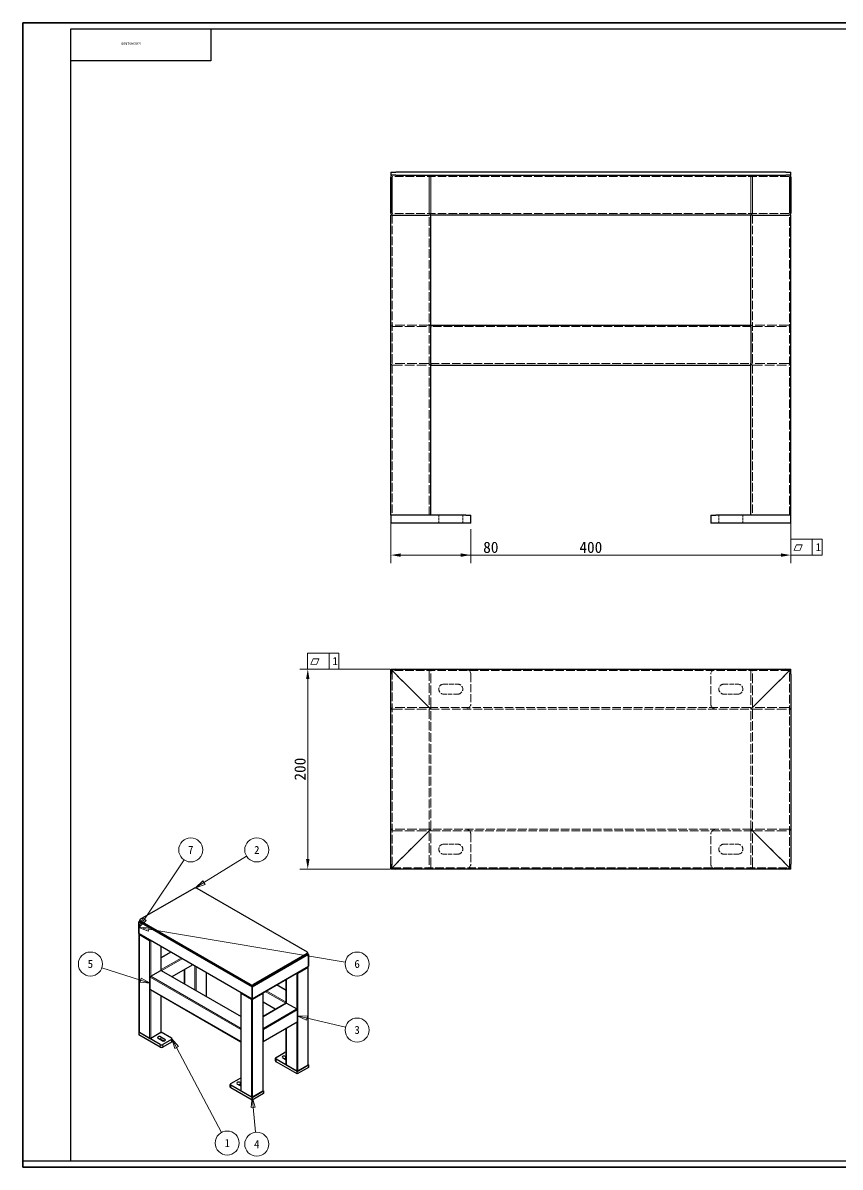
# Model space of a CAD drawing. Header units: millimetres. Extents: x 24 to 1658, y 22 to 1166.
# Drawn here: x 24 to 841, y 22 to 1166 of the extents above; entities that cross this region are included whole.
import ezdxf
from ezdxf.enums import TextEntityAlignment as Align

# ---------------------------------------------------------------- set-up
doc = ezdxf.new("R2018")
doc.units = ezdxf.units.MM
doc.header["$LTSCALE"] = 4
doc.linetypes.add('DASHED', pattern=[0.2067, 0.1654, -0.0413])
for name, color, linetype, lineweight in [('可见 (ISO)', 7, 'Continuous', 25), ('可见窄的 (ISO)', 7, 'Continuous', 18), ('图框 (ISO)', 7, 'Continuous', 35)]:
    doc.layers.add(name, color=color, linetype=linetype, lineweight=lineweight)
for name, color, linetype, lineweight, true_color in [('尺寸 (ISO)', 7, 'Continuous', 18, 0x008000), ('符号 (ISO)', 7, 'Continuous', 18, 0x008000), ('隐藏 (ISO)', 5, 'DASHED', 18, 0x0000ff)]:
    doc.layers.add(name, color=color, linetype=linetype, lineweight=lineweight, true_color=true_color)
doc.styles.get("Standard").update_dxf_attribs({"font": 'simfang.ttf'})
doc.styles.add('文本样式100', font='AIGDT___.TTF')
doc.styles.add('最新国标', font='simfang.ttf')
doc.styles.add('注释文本 (ISO)', font='simfang.ttf')
doc.dimstyles.new('默认 (GB)', dxfattribs={"dimscale": 4, "dimtxt": 2.8, "dimasz": 2.5, "dimexe": 2, "dimexo": 1.5, "dimgap": 0.5, "dimtad": 1, "dimtoh": 1, "dimdsep": 46, "dimtxsty": '最新国标', "dimcen": 0.09, "dimdle": 10, "dimclrd": 256, "dimclre": 256, "dimclrt": 256, "dimaunit": 1, "dimadec": 3, "dimazin": 2, "dimtfac": 0.535714, "dimtdec": 3, "dimtmove": 0, "dimatfit": 3, "dimfxl": 0, "dimtolj": 1, "dimlwd": -1, "dimlwe": -1, "dimarcsym": 0})

# ---------------------------------------------------------------- blocks, each defined once
blk = doc.blocks.new('图框 最新国标')
at = {"layer": '图框 (ISO)'}
for p, q in [((6, 7), (6, 291.5)), ((6, 291.5), (414.5, 291.5)), ((6, 7), (6, 5.5)), ((6, 7), (6, 5.5)), ((414.5, 5.5), (6, 5.5))]:
    blk.add_line(p, q, dxfattribs=at)
at = {"layer": '图框 (ISO)', "color": 7, "linetype": 'Continuous', "lineweight": 25}
for p, q in [((18, 290), (413, 290)), ((18, 7), (18, 290)), ((18, 290), (413, 290)), ((53, 290), (53, 282)), ((53, 282), (18, 282)), ((413, 7), (6, 7)), ((413, 7), (18, 7))]:
    blk.add_line(p, q, dxfattribs=at)
at = {"layer": '图框 (ISO)', "lineweight": 30}
blk.add_attdef('零件代号', text='', height=2.5, rotation=180, dxfattribs=at).set_placement((35.5, 286), align=Align.MIDDLE_CENTER)
blk = doc.blocks.new('引出序号1')
at = {"layer": '符号 (ISO)'}
for p, q in [((44.43, 35.39), (43.26, 37.6)), ((44.88, 35.62), (43.26, 37.6)), ((43.26, 37.6), (43.99, 35.15)), ((43.99, 35.15), (44.88, 35.62)), ((44.43, 35.39), (55.67, 14.17))]:
    blk.add_line(p, q, dxfattribs=at)
at = {"layer": '符号 (ISO)', "flags": 128}
blk.add_lwpolyline([(44.88, 35.62), (43.26, 37.6), (43.99, 35.15), (44.88, 35.62)], dxfattribs=at)
at = {"layer": '符号 (ISO)'}
blk.add_circle((57.07, 11.52), 3, dxfattribs=at)
blk.add_solid([(44.88, 35.62), (43.26, 37.6), (43.99, 35.15), (44.88, 35.62)], dxfattribs=at)
at = {"layer": '符号 (ISO)', "insert": (57.07, 11.52), "char_height": 2, "attachment_point": 5, "style": '注释文本 (ISO)'}
blk.add_mtext('1', dxfattribs=at)
blk = doc.blocks.new('引出序号2')
at = {"layer": '符号 (ISO)'}
for p, q in [((51.25, 76.6), (61.91, 83.2)), ((50.99, 77.02), (49.13, 75.28)), ((51.25, 76.6), (49.13, 75.28)), ((49.13, 75.28), (51.52, 76.17)), ((51.52, 76.17), (50.99, 77.02))]:
    blk.add_line(p, q, dxfattribs=at)
at = {"layer": '符号 (ISO)', "flags": 128}
blk.add_lwpolyline([(50.99, 77.02), (49.13, 75.28), (51.52, 76.17), (50.99, 77.02)], dxfattribs=at)
at = {"layer": '符号 (ISO)'}
blk.add_circle((64.45, 84.78), 3, dxfattribs=at)
blk.add_solid([(50.99, 77.02), (49.13, 75.28), (51.52, 76.17), (50.99, 77.02)], dxfattribs=at)
at = {"layer": '符号 (ISO)', "insert": (64.45, 84.78), "char_height": 2, "attachment_point": 5, "style": '注释文本 (ISO)'}
blk.add_mtext('2', dxfattribs=at)
blk = doc.blocks.new('引出序号3')
at = {"layer": '符号 (ISO)'}
for p, q in [((63.27, 22.95), (63.02, 20.41)), ((63.52, 20.46), (63.27, 22.95)), ((64.02, 20.51), (63.27, 22.95)), ((63.02, 20.41), (64.02, 20.51)), ((63.52, 20.46), (64.15, 14.21))]:
    blk.add_line(p, q, dxfattribs=at)
at = {"layer": '符号 (ISO)', "flags": 128}
blk.add_lwpolyline([(64.02, 20.51), (63.27, 22.95), (63.02, 20.41), (64.02, 20.51)], dxfattribs=at)
at = {"layer": '符号 (ISO)'}
blk.add_circle((64.45, 11.23), 3, dxfattribs=at)
blk.add_solid([(64.02, 20.51), (63.27, 22.95), (63.02, 20.41), (64.02, 20.51)], dxfattribs=at)
at = {"layer": '符号 (ISO)', "insert": (64.45, 11.23), "char_height": 2, "attachment_point": 5, "style": '注释文本 (ISO)'}
blk.add_mtext('4', dxfattribs=at)
blk = doc.blocks.new('引出序号4')
at = {"layer": '符号 (ISO)'}
for p, q in [((36.37, 67.44), (46.29, 82.29)), ((35.96, 67.71), (35.38, 66.3)), ((36.37, 67.44), (35.6, 66.27)), ((35.86, 66.23), (36.79, 67.16)), ((36.79, 67.16), (35.96, 67.71)), ((35.16, 65.77), (34.99, 65.36)), ((35.12, 65.56), (34.99, 65.36)), ((34.99, 65.36), (35.11, 65.48))]:
    blk.add_line(p, q, dxfattribs=at)
at = {"layer": '符号 (ISO)', "flags": 128}
blk.add_lwpolyline([(35.96, 67.71), (34.99, 65.36), (36.79, 67.16), (35.96, 67.71)], dxfattribs=at)
at = {"layer": '符号 (ISO)'}
blk.add_circle((47.95, 84.78), 3, dxfattribs=at)
blk.add_solid([(35.96, 67.71), (34.99, 65.36), (36.79, 67.16), (35.96, 67.71)], dxfattribs=at)
at = {"layer": '符号 (ISO)', "insert": (47.95, 84.79), "char_height": 2, "attachment_point": 5, "style": '注释文本 (ISO)'}
blk.add_mtext('7', dxfattribs=at)
blk = doc.blocks.new('引出序号5')
at = {"layer": '符号 (ISO)'}
for p, q in [((35.23, 65.32), (34.99, 65.36)), ((35.16, 65.36), (34.99, 65.36)), ((34.99, 65.36), (35.4, 65.2)), ((35.95, 64.99), (37.37, 64.45)), ((37.45, 64.94), (36.07, 65.18)), ((37.53, 65.44), (36.22, 65.4)), ((37.37, 64.45), (37.53, 65.44)), ((37.45, 64.94), (86.58, 56.75))]:
    blk.add_line(p, q, dxfattribs=at)
at = {"layer": '符号 (ISO)', "flags": 128}
blk.add_lwpolyline([(37.53, 65.44), (34.99, 65.36), (37.37, 64.45), (37.53, 65.44)], dxfattribs=at)
at = {"layer": '符号 (ISO)'}
blk.add_circle((89.53, 56.26), 3, dxfattribs=at)
blk.add_solid([(37.53, 65.44), (34.99, 65.36), (37.37, 64.45), (37.53, 65.44)], dxfattribs=at)
at = {"layer": '符号 (ISO)', "insert": (89.53, 56.27), "char_height": 2, "attachment_point": 5, "style": '注释文本 (ISO)'}
blk.add_mtext('6', dxfattribs=at)
blk = doc.blocks.new('引出序号6')
at = {"layer": '符号 (ISO)'}
for p, q in [((35.43, 52.24), (25.72, 55.34)), ((35.59, 52.71), (35.28, 51.76)), ((35.28, 51.76), (37.82, 51.48)), ((35.43, 52.24), (37.82, 51.48)), ((37.82, 51.48), (35.59, 52.71))]:
    blk.add_line(p, q, dxfattribs=at)
at = {"layer": '符号 (ISO)', "flags": 128}
blk.add_lwpolyline([(35.28, 51.76), (37.82, 51.48), (35.59, 52.71), (35.28, 51.76)], dxfattribs=at)
at = {"layer": '符号 (ISO)'}
blk.add_circle((22.87, 56.26), 3, dxfattribs=at)
blk.add_solid([(35.28, 51.76), (37.82, 51.48), (35.59, 52.71), (35.28, 51.76)], dxfattribs=at)
at = {"layer": '符号 (ISO)', "insert": (22.87, 56.27), "char_height": 2, "attachment_point": 5, "style": '注释文本 (ISO)'}
blk.add_mtext('5', dxfattribs=at)
blk = doc.blocks.new('引出序号7')
at = {"layer": '符号 (ISO)'}
for p, q in [((77.02, 42.73), (74.58, 43.31)), ((77.13, 43.22), (74.58, 43.31)), ((74.58, 43.31), (76.9, 42.25)), ((76.9, 42.25), (77.13, 43.22)), ((77.02, 42.73), (86.63, 40.45))]:
    blk.add_line(p, q, dxfattribs=at)
at = {"layer": '符号 (ISO)', "flags": 128}
blk.add_lwpolyline([(77.13, 43.22), (74.58, 43.31), (76.9, 42.25), (77.13, 43.22)], dxfattribs=at)
at = {"layer": '符号 (ISO)'}
blk.add_circle((89.53, 39.76), 3, dxfattribs=at)
blk.add_solid([(77.13, 43.22), (74.58, 43.31), (76.9, 42.25), (77.13, 43.22)], dxfattribs=at)
at = {"layer": '符号 (ISO)', "insert": (89.53, 39.77), "char_height": 2, "attachment_point": 5, "style": '注释文本 (ISO)'}
blk.add_mtext('3', dxfattribs=at)
blk = doc.blocks.new('*D16')
at = {"layer": 'Defpoints', "color": 0, "transparency": 16777216}
for p in [(308.8, 519.9), (396.8, 519.9), (396.8, 319.9)]:
    blk.add_point(p, dxfattribs=at)
at = {"layer": '尺寸 (ISO)', "color": 116, "true_color": 0x00803f, "transparency": 16777216}
for p, q in [((390.8, 519.9), (300.8, 519.9)), ((308.8, 329.9), (308.8, 509.9)), ((390.8, 319.9), (300.8, 319.9))]:
    blk.add_line(p, q, dxfattribs=at)
for points in [[(307.1, 509.9), (310.5, 509.9), (308.8, 519.9)], [(307.1, 329.9), (310.5, 329.9), (308.8, 319.9)]]:
    blk.add_solid(points, dxfattribs=at)
at = {"layer": '尺寸 (ISO)', "transparency": 16777216, "insert": (301.1, 419.9), "char_height": 11.2, "attachment_point": 5, "rotation": 90, "style": '最新国标'}
blk.add_mtext('\\A1;200', dxfattribs=at)
blk = doc.blocks.new('*D17')
at = {"layer": 'Defpoints', "color": 0, "transparency": 16777216}
for p in [(391.8, 673.9), (791.8, 673.9), (791.8, 633.9)]:
    blk.add_point(p, dxfattribs=at)
at = {"layer": '尺寸 (ISO)', "color": 116, "true_color": 0x00803f, "transparency": 16777216}
for p, q in [((391.8, 667.9), (391.8, 625.9)), ((791.8, 667.9), (791.8, 625.9)), ((401.8, 633.9), (781.8, 633.9))]:
    blk.add_line(p, q, dxfattribs=at)
for points in [[(401.8, 635.6), (401.8, 632.2), (391.8, 633.9)], [(781.8, 635.6), (781.8, 632.2), (791.8, 633.9)]]:
    blk.add_solid(points, dxfattribs=at)
at = {"layer": '尺寸 (ISO)', "transparency": 16777216, "insert": (591.8, 641.6), "char_height": 11.2, "attachment_point": 5, "style": '最新国标'}
blk.add_mtext('\\A1;400', dxfattribs=at)
blk = doc.blocks.new('*D18')
at = {"layer": 'Defpoints', "color": 0, "transparency": 16777216}
for p in [(391.8, 673.9), (471.8, 665.9), (391.8, 633.9)]:
    blk.add_point(p, dxfattribs=at)
at = {"layer": '尺寸 (ISO)', "color": 116, "true_color": 0x00803f, "transparency": 16777216}
for p, q in [((391.8, 667.9), (391.8, 625.9)), ((471.8, 659.9), (471.8, 625.9)), ((401.8, 633.9), (461.8, 633.9)), ((471.8, 633.9), (501.2, 633.9))]:
    blk.add_line(p, q, dxfattribs=at)
for points in [[(401.8, 635.6), (401.8, 632.2), (391.8, 633.9)], [(461.8, 635.6), (461.8, 632.2), (471.8, 633.9)]]:
    blk.add_solid(points, dxfattribs=at)
at = {"layer": '尺寸 (ISO)', "transparency": 16777216, "insert": (491.8, 641.6), "char_height": 11.2, "attachment_point": 5, "style": '最新国标'}
blk.add_mtext('\\A1;80', dxfattribs=at)
blk = doc.blocks.new('GDT 标识符号(&T)1')
at = {"layer": '符号 (ISO)'}
for p, q in [((77.16, 133.97), (85, 133.97)), ((77.16, 133.97), (77.16, 129.97)), ((82.51, 133.97), (82.51, 129.97)), ((85, 133.97), (85, 129.97)), ((77.16, 129.97), (85, 129.97)), ((86.08, 129.97), (77.3, 129.97))]:
    blk.add_line(p, q, dxfattribs=at)
at = {"layer": '符号 (ISO)', "char_height": 2, "attachment_point": 7}
for s, insert, style in [('c', (77.74, 130.99), '文本样式100'), ('1', (83.37, 130.97), '注释文本 (ISO)')]:
    blk.add_mtext(s, dxfattribs=dict(at, insert=insert, style=style))
blk = doc.blocks.new('GDT 标识符号(&T)2')
at = {"layer": '符号 (ISO)'}
for p, q in [((197.95, 165.46), (197.95, 158.58)), ((197.95, 162.46), (205.79, 162.46)), ((197.95, 162.46), (197.95, 158.46)), ((203.29, 162.46), (203.29, 158.46)), ((205.79, 162.46), (205.79, 158.46)), ((197.95, 158.46), (205.79, 158.46))]:
    blk.add_line(p, q, dxfattribs=at)
at = {"layer": '符号 (ISO)', "char_height": 2, "attachment_point": 7}
for s, insert, style in [('c', (198.53, 159.48), '文本样式100'), ('1', (204.15, 159.46), '注释文本 (ISO)')]:
    blk.add_mtext(s, dxfattribs=dict(at, insert=insert, style=style))

msp = doc.modelspace()

# ---------------------------------------------------------------- linework, layer by layer
at = {"layer": '可见 (ISO)'}
for p, q in [((391.786, 1016.904), (391.786, 1013.904)), ((391.786, 1016.904), (396.786, 1016.904)), ((396.786, 1013.904), (391.786, 1013.904)), ((391.786, 975.904), (391.786, 1011.904)), ((391.786, 1011.904), (391.786, 975.904)), ((786.786, 1016.904), (396.786, 1016.904)), ((396.786, 1013.904), (786.786, 1013.904)), ((786.786, 1016.904), (791.786, 1016.904)), ((791.786, 1013.904), (786.786, 1013.904)), ((791.786, 1013.904), (791.786, 1016.904)), ((791.786, 1011.904), (791.786, 975.904)), ((791.786, 975.904), (791.786, 1011.904)), ((393.786, 973.904), (391.786, 973.904)), ((391.786, 673.904), (391.786, 973.904)), ((393.786, 973.904), (429.786, 973.904)), ((431.786, 973.904), (429.786, 973.904)), ((431.786, 863.904), (431.786, 973.904)), ((751.786, 973.904), (431.786, 973.904)), ((753.786, 973.904), (751.786, 973.904)), ((751.786, 863.904), (751.786, 973.904)), ((753.786, 973.904), (789.786, 973.904)), ((791.786, 973.904), (789.786, 973.904)), ((791.786, 673.904), (791.786, 973.904)), ((431.786, 863.904), (431.786, 861.904)), ((431.786, 863.904), (751.786, 863.904)), ((431.786, 825.904), (431.786, 861.904)), ((751.786, 861.904), (751.786, 863.904)), ((751.786, 861.904), (751.786, 825.904)), ((431.786, 825.904), (431.786, 823.904)), ((431.786, 673.904), (431.786, 823.904)), ((431.786, 823.904), (751.786, 823.904)), ((751.786, 823.904), (751.786, 825.904)), ((751.786, 673.904), (751.786, 823.904)), ((391.786, 673.904), (391.786, 665.904)), ((466.786, 673.904), (391.786, 673.904)), ((466.786, 665.904), (391.786, 665.904)), ((429.786, 673.904), (393.786, 673.904)), ((466.786, 673.904), (471.786, 673.904)), ((471.786, 665.904), (466.786, 665.904)), ((471.786, 665.904), (471.786, 673.904)), ((711.786, 673.904), (716.786, 673.904)), ((711.786, 673.904), (711.786, 665.904)), ((716.786, 665.904), (711.786, 665.904)), ((791.786, 673.904), (716.786, 673.904)), ((791.786, 665.904), (716.786, 665.904)), ((789.786, 673.904), (753.786, 673.904)), ((791.786, 665.904), (791.786, 673.904)), ((391.786, 519.88), (396.786, 519.88)), ((393.25, 518.416), (391.786, 519.88)), ((391.786, 519.88), (393.25, 518.416)), ((391.786, 514.88), (391.786, 519.88)), ((391.786, 324.88), (391.786, 514.88)), ((396.786, 519.88), (786.786, 519.88)), ((786.786, 519.88), (791.786, 519.88)), ((791.786, 519.88), (790.321, 518.416)), ((790.321, 518.416), (791.786, 519.88)), ((791.786, 514.88), (791.786, 519.88)), ((791.786, 514.88), (791.786, 324.88)), ((391.786, 319.88), (391.786, 324.88)), ((391.786, 319.88), (393.25, 321.345)), ((393.25, 321.345), (391.786, 319.88)), ((790.321, 321.345), (791.786, 319.88)), ((791.786, 319.88), (790.321, 321.345)), ((791.786, 319.88), (791.786, 324.88)), ((396.786, 319.88), (391.786, 319.88)), ((786.786, 319.88), (396.786, 319.88)), ((791.786, 319.88), (786.786, 319.88)), ((141.361, 269.753), (195.101, 300.78)), ((197.929, 300.78), (308.238, 237.094)), ((139.947, 255.546), (139.947, 267.304)), ((139.947, 267.304), (139.947, 255.546)), ((140.278, 267.766), (140.775, 268.053)), ((140.775, 267.957), (140.775, 268.937)), ((251.67, 204.434), (141.361, 268.12)), ((141.361, 267.141), (251.67, 203.454)), ((253.084, 189.956), (140.278, 255.085)), ((140.278, 156.914), (140.278, 254.893)), ((140.512, 254.567), (150.695, 248.688)), ((162.243, 218.717), (162.243, 242.403)), ((162.243, 231.457), (171.722, 236.93)), ((308.238, 235.461), (254.498, 204.434)), ((254.498, 203.454), (308.238, 234.481)), ((308.824, 235.297), (308.824, 236.277)), ((308.824, 235.393), (309.321, 235.106)), ((309.652, 222.887), (309.652, 234.644)), ((309.652, 234.644), (309.652, 222.887)), ((151.826, 212.762), (162.008, 218.641)), ((162.408, 218.68), (242.101, 172.67)), ((173.225, 212.435), (193.687, 224.249)), ((185.533, 205.329), (185.533, 219.541)), ((253.084, 189.956), (309.321, 222.425)), ((298.904, 216.028), (309.087, 221.907)), ((309.321, 124.254), (309.321, 222.233)), ((151.26, 200.025), (151.26, 211.782)), ((207.498, 192.648), (207.498, 216.275)), ((287.356, 186.057), (287.356, 209.743)), ((151.426, 199.658), (241.936, 147.403)), ((242.101, 98.126), (242.101, 196.105)), ((242.336, 195.779), (252.518, 189.9)), ((253.084, 203.116), (253.084, 201.984)), ((253.084, 201.984), (253.084, 203.116)), ((253.084, 201.984), (253.084, 190.227)), ((253.084, 190.227), (253.084, 201.984)), ((253.649, 189.9), (263.832, 195.779)), ((264.066, 98.126), (264.066, 196.105)), ((287.356, 198.797), (277.877, 204.27)), ((162.243, 156.914), (162.243, 193.413)), ((253.084, 190.227), (253.084, 189.956)), ((253.084, 189.956), (253.084, 190.227)), ((276.374, 179.776), (264.066, 186.881)), ((287.191, 186.021), (264.066, 172.67)), ((287.591, 185.981), (297.773, 180.102)), ((298.339, 179.122), (298.339, 167.365)), ((298.173, 166.999), (264.232, 147.403)), ((287.356, 124.254), (287.356, 160.754)), ((140.278, 157.105), (139.947, 156.914)), ((139.947, 156.914), (139.947, 154.301)), ((161.16, 144.666), (139.947, 156.914)), ((161.16, 142.053), (139.947, 154.301)), ((150.695, 150.708), (140.512, 156.587)), ((162.008, 156.587), (151.826, 150.708)), ((163.14, 148.422), (159.18, 150.708)), ((162.008, 152.341), (165.968, 150.055)), ((164.837, 148.095), (162.008, 149.728)), ((162.243, 157.105), (172.474, 151.198)), ((172.474, 149.565), (163.988, 144.666)), ((173.059, 147.769), (173.059, 150.382)), ((241.77, 159.526), (241.77, 147.769)), ((264.397, 147.769), (264.397, 159.526)), ((172.474, 146.952), (163.988, 142.053)), ((276.54, 128.173), (276.54, 130.786)), ((277.125, 131.602), (285.611, 136.501)), ((298.339, 117.722), (277.125, 129.969)), ((298.339, 115.109), (277.125, 127.356)), ((287.356, 128.961), (283.631, 131.112)), ((286.459, 132.745), (287.356, 132.227)), ((287.356, 129.615), (286.459, 130.133)), ((297.773, 118.048), (287.591, 123.927)), ((298.339, 117.722), (309.652, 124.254)), ((309.652, 121.641), (298.339, 115.109)), ((298.339, 115.109), (298.339, 117.722)), ((309.087, 123.927), (298.904, 118.048)), ((309.321, 124.445), (309.652, 124.254)), ((309.652, 124.254), (309.652, 121.641)), ((231.285, 102.045), (231.285, 104.658)), ((231.871, 105.474), (240.356, 110.373)), ((253.084, 91.594), (231.871, 103.841)), ((242.101, 102.834), (238.376, 104.984)), ((241.204, 106.617), (242.101, 106.1)), ((242.101, 103.487), (241.204, 104.005)), ((253.084, 88.981), (231.871, 101.229)), ((252.518, 91.92), (242.336, 97.799)), ((253.084, 91.594), (264.397, 98.126)), ((264.397, 95.513), (253.084, 88.981)), ((253.084, 88.981), (253.084, 91.594)), ((263.832, 97.799), (253.649, 91.92)), ((264.066, 98.317), (264.397, 98.126)), ((264.397, 98.126), (264.397, 95.513))]:
    msp.add_line(p, q, dxfattribs=at)
for centre, radius, start, end in [((393.786, 1011.904), 2, 90, 180), ((393.786, 1011.904), 2, 90, 180), ((789.786, 1011.904), 2, 0, 90), ((789.786, 1011.904), 2, 0, 90), ((393.786, 975.904), 2, 180, 270), ((393.786, 975.904), 2, 180, 270), ((789.786, 975.904), 2, 270, 0), ((789.786, 975.904), 2, 270, 0), ((396.786, 514.88), 5, 90, 180), ((786.786, 514.88), 5, 0, 90), ((396.786, 324.88), 5, 180, 270), ((786.786, 324.88), 5, 270, 0)]:
    msp.add_arc(centre, radius, start, end, dxfattribs=at)
for centre, major_axis, start_param, end_param in [((196.515, 299.964), (2, 0), 0.78539816, 2.35619449), ((141.078, 267.304), (-1.131, 0), 4.98307434, 6.28318531), ((141.078, 267.304), (-1.131, 0), 4.98307434, 6.28318531), ((142.775, 268.937), (-2, 0), 5.49778714, 7.06858347), ((142.775, 267.957), (-2, 0), 0, 0.78539816), ((141.078, 255.546), (-1.131, 0), 0, 0.78539816), ((141.078, 255.546), (-1.131, 0), 0, 0.78539816), ((141.078, 254.893), (-0.8, 0), 5.92486573, 7.06858347), ((151.26, 249.014), (0.8, 0), 3.92699082, 5.07070856), ((306.824, 236.277), (2, 0), 5.49778714, 7.06858347), ((306.824, 235.297), (2, 0), 5.49778714, 6.28318531), ((308.521, 234.644), (1.131, 0), 0, 1.30011096), ((308.521, 234.644), (1.131, 0), 0, 1.30011096), ((162.008, 217.988), (0.4, 0.693), 0, 0.78539816), ((162.008, 218.641), (-0.4, 0.693), 4.3540694, 5.07070856), ((308.521, 222.233), (0.8, 0), 5.49778714, 6.64150488), ((308.521, 222.887), (1.131, 0), 5.49778714, 6.28318531), ((308.521, 222.887), (1.131, 0), 5.49778714, 6.28318531), ((151.826, 212.109), (0.4, 0.693), 0.78539816, 2.35619449), ((298.339, 216.355), (0.8, 0), 4.3540694, 5.49778714), ((151.826, 200.351), (-0.4, -0.693), 5.49778714, 6.28318531), ((242.901, 196.105), (-0.8, 0), 5.92486573, 7.06858347), ((253.084, 205.25), (-2, 0), 0.78539816, 2.35619449), ((253.084, 204.27), (2, 0), 3.92699082, 5.49778714), ((263.266, 196.105), (0.8, 0), 5.49778714, 6.64150488), ((253.084, 190.227), (0.8, 0), 3.92699082, 5.49778714), ((287.591, 185.981), (-0.4, -0.693), 4.3540694, 5.07070856), ((287.591, 185.328), (-0.4, 0.693), 5.49778714, 6.28318531), ((297.773, 179.449), (0.4, -0.693), 0.78539816, 2.35619449), ((242.336, 159.853), (-0.4, -0.693), 4.3540694, 5.49778714), ((263.832, 159.853), (-0.4, 0.693), 3.92699082, 5.07070856), ((297.773, 167.691), (0.4, -0.693), 0, 0.78539816), ((141.078, 156.914), (-0.8, 0), 0, 0.78539816), ((151.26, 151.035), (-0.8, 0), 0.78539816, 2.35619449), ((160.594, 151.525), (-2, 0), 3.92699082, 7.06858347), ((160.594, 148.912), (-2, 0), 3.92699082, 4.85428603), ((161.443, 156.914), (0.8, 0), 5.49778714, 6.28318531), ((164.554, 149.239), (2, 0), 3.92699082, 7.06858347), ((171.059, 150.382), (2, 0), 5.49778714, 7.06858347), ((162.574, 145.483), (-2, 0), 0.78539816, 2.35619449), ((162.574, 142.87), (2, 0), 3.92699082, 5.49778714), ((171.059, 147.769), (2, 0), 5.49778714, 6.28318531), ((242.336, 148.095), (-0.4, -0.693), 5.49778714, 6.64150488), ((263.832, 148.095), (0.4, -0.693), 5.92486573, 7.06858347), ((278.54, 130.786), (-2, 0), 5.49778714, 7.06858347), ((278.54, 128.173), (-2, 0), 0, 0.78539816), ((285.045, 131.929), (-2, 0), 3.92699082, 7.06858347), ((285.045, 129.316), (-2, 0), 3.92699082, 4.85428603), ((287.025, 135.685), (2, 0), 1.40434332, 2.35619449), ((288.156, 124.254), (-0.8, 0), 0, 0.78539816), ((298.339, 118.375), (-0.8, 0), 0.78539816, 2.35619449), ((308.521, 124.254), (0.8, 0), 5.49778714, 6.28318531), ((233.285, 104.658), (-2, 0), 5.49778714, 7.06858347), ((239.79, 105.801), (-2, 0), 3.92699082, 7.06858347), ((239.79, 103.188), (-2, 0), 3.92699082, 4.85428603), ((241.77, 109.557), (2, 0), 1.40434332, 2.35619449), ((233.285, 102.045), (-2, 0), 0, 0.78539816), ((242.901, 98.126), (-0.8, 0), 0, 0.78539816), ((253.084, 92.247), (-0.8, 0), 0.78539816, 2.35619449), ((263.266, 98.126), (0.8, 0), 5.49778714, 6.28318531)]:
    msp.add_ellipse(centre, major_axis=major_axis, ratio=0.57735027, start_param=start_param, end_param=end_param, dxfattribs=at)
at = {"layer": '可见窄的 (ISO)'}
for p, q in [((253.084, 201.984), (139.947, 267.304)), ((141.361, 267.141), (141.361, 268.12)), ((253.084, 190.227), (139.947, 255.546)), ((140.512, 156.587), (140.512, 254.567)), ((150.695, 248.688), (150.695, 150.708)), ((151.826, 212.762), (151.826, 248.417)), ((162.008, 218.641), (162.008, 242.538)), ((162.243, 231.187), (171.956, 236.795)), ((182.139, 230.916), (162.243, 219.429)), ((162.808, 218.449), (183.27, 230.263)), ((253.084, 201.984), (309.652, 234.644)), ((308.238, 235.461), (308.238, 234.481)), ((162.008, 218.641), (242.101, 172.399)), ((172.991, 212.571), (193.452, 224.384)), ((185.767, 205.194), (185.767, 219.677)), ((195.95, 222.943), (195.95, 199.315)), ((197.081, 198.662), (197.081, 222.289)), ((253.084, 190.227), (309.652, 222.887)), ((309.087, 123.927), (309.087, 221.907)), ((151.26, 211.782), (241.77, 159.526)), ((151.826, 212.762), (242.101, 160.641)), ((207.263, 192.783), (207.263, 216.411)), ((287.591, 185.981), (287.591, 209.879)), ((297.773, 215.757), (297.773, 180.102)), ((298.904, 118.048), (298.904, 216.028)), ((241.77, 147.769), (151.26, 200.025)), ((151.826, 150.708), (151.826, 199.427)), ((242.336, 97.799), (242.336, 195.779)), ((251.67, 204.434), (251.67, 203.454)), ((254.498, 203.454), (254.498, 204.434)), ((263.832, 97.799), (263.832, 195.779)), ((266.329, 197.603), (286.791, 185.79)), ((287.356, 186.769), (267.46, 198.256)), ((287.356, 198.527), (277.643, 204.135)), ((162.008, 156.587), (162.008, 193.549)), ((252.518, 189.9), (252.518, 91.92)), ((253.649, 91.92), (253.649, 189.9)), ((276.608, 179.911), (264.066, 187.152)), ((287.591, 185.981), (264.066, 172.399)), ((297.773, 180.102), (264.066, 160.641)), ((298.339, 179.122), (264.397, 159.526)), ((298.339, 167.365), (264.397, 147.769)), ((287.591, 123.927), (287.591, 160.889)), ((297.773, 166.768), (297.773, 118.048)), ((162.008, 149.728), (162.008, 152.341)), ((165.968, 148.422), (165.968, 150.055)), ((172.474, 149.565), (172.474, 146.952)), ((161.16, 144.666), (161.16, 142.053)), ((163.988, 142.053), (163.988, 144.666)), ((277.125, 127.356), (277.125, 129.969)), ((286.459, 130.133), (286.459, 132.745)), ((231.871, 101.229), (231.871, 103.841)), ((241.204, 104.005), (241.204, 106.617))]:
    msp.add_line(p, q, dxfattribs=at)
at = {"layer": '隐藏 (ISO)', "ltscale": 14.513788}
for p, q in [((393.286, 975.904), (393.286, 1011.904)), ((393.286, 1011.904), (393.286, 975.904)), ((430.286, 1011.904), (430.286, 975.904)), ((430.286, 975.904), (430.286, 1011.904)), ((431.786, 975.904), (431.786, 1011.904)), ((431.786, 1011.904), (431.786, 975.904)), ((751.786, 1011.904), (751.786, 975.904)), ((751.786, 975.904), (751.786, 1011.904)), ((753.286, 975.904), (753.286, 1011.904)), ((753.286, 1011.904), (753.286, 975.904)), ((790.286, 1011.904), (790.286, 975.904)), ((790.286, 975.904), (790.286, 1011.904)), ((429.786, 863.904), (393.786, 863.904)), ((393.786, 862.404), (429.786, 862.404)), ((789.786, 863.904), (753.786, 863.904)), ((753.786, 862.404), (789.786, 862.404)), ((429.786, 825.404), (393.786, 825.404)), ((393.786, 823.904), (429.786, 823.904)), ((789.786, 825.404), (753.786, 825.404)), ((753.786, 823.904), (789.786, 823.904)), ((430.286, 517.88), (430.286, 481.88)), ((431.786, 481.88), (431.786, 517.88)), ((751.786, 517.88), (751.786, 481.88)), ((753.286, 481.88), (753.286, 517.88)), ((429.786, 481.38), (393.786, 481.38)), ((789.786, 481.38), (753.786, 481.38)), ((393.786, 479.88), (429.786, 479.88)), ((753.786, 479.88), (789.786, 479.88)), ((429.786, 359.88), (393.786, 359.88)), ((393.786, 358.38), (429.786, 358.38)), ((430.286, 357.88), (430.286, 321.88)), ((431.786, 321.88), (431.786, 357.88)), ((751.786, 357.88), (751.786, 321.88)), ((753.286, 321.88), (753.286, 357.88)), ((789.786, 359.88), (753.786, 359.88)), ((753.786, 358.38), (789.786, 358.38))]:
    msp.add_line(p, q, dxfattribs=at)
at = {"layer": '隐藏 (ISO)', "ltscale": 12.94473}
for p, q in [((789.786, 1012.404), (393.786, 1012.404)), ((789.786, 975.404), (393.786, 975.404))]:
    msp.add_line(p, q, dxfattribs=at)
at = {"layer": '隐藏 (ISO)', "ltscale": 12.958739}
for p, q in [((393.286, 973.904), (393.286, 673.904)), ((430.286, 673.904), (430.286, 973.904)), ((753.286, 973.904), (753.286, 673.904)), ((790.286, 673.904), (790.286, 973.904))]:
    msp.add_line(p, q, dxfattribs=at)
at = {"layer": '隐藏 (ISO)', "ltscale": 12.901145}
for p, q in [((751.786, 862.404), (431.786, 862.404)), ((431.786, 825.404), (751.786, 825.404)), ((431.786, 479.88), (751.786, 479.88)), ((751.786, 359.88), (431.786, 359.88))]:
    msp.add_line(p, q, dxfattribs=at)
at = {"layer": '隐藏 (ISO)', "ltscale": 3.809293}
for p, q in [((439.786, 665.904), (439.786, 673.904)), ((463.786, 665.904), (463.786, 673.904)), ((719.786, 665.904), (719.786, 673.904)), ((743.786, 665.904), (743.786, 673.904))]:
    msp.add_line(p, q, dxfattribs=at)
at = {"layer": '隐藏 (ISO)', "ltscale": 0.362775}
for p, q in [((393.786, 517.88), (393.25, 518.416)), ((393.25, 518.416), (393.786, 517.88)), ((790.321, 518.416), (789.786, 517.88)), ((789.786, 517.88), (790.321, 518.416)), ((393.25, 321.345), (393.786, 321.88)), ((393.786, 321.88), (393.25, 321.345)), ((789.786, 321.88), (790.321, 321.345)), ((790.321, 321.345), (789.786, 321.88))]:
    msp.add_line(p, q, dxfattribs=at)
at = {"layer": '隐藏 (ISO)', "ltscale": 12.977419}
for p, q in [((790.286, 518.38), (393.286, 518.38)), ((393.286, 321.38), (790.286, 321.38))]:
    msp.add_line(p, q, dxfattribs=at)
at = {"layer": '隐藏 (ISO)', "ltscale": 13.237112}
for p, q in [((393.286, 518.38), (393.286, 321.38)), ((790.286, 321.38), (790.286, 518.38))]:
    msp.add_line(p, q, dxfattribs=at)
at = {"layer": '隐藏 (ISO)', "ltscale": 12.315357}
for p, q in [((393.786, 517.88), (429.786, 481.88)), ((429.786, 481.88), (393.786, 517.88)), ((753.786, 481.88), (789.786, 517.88)), ((789.786, 517.88), (753.786, 481.88)), ((429.786, 357.88), (393.786, 321.88)), ((393.786, 321.88), (429.786, 357.88)), ((789.786, 321.88), (753.786, 357.88)), ((753.786, 357.88), (789.786, 321.88))]:
    msp.add_line(p, q, dxfattribs=at)
at = {"layer": '隐藏 (ISO)', "ltscale": 1.495845}
for p, q in [((431.786, 519.88), (431.786, 517.88)), ((751.786, 517.88), (751.786, 519.88)), ((431.786, 481.88), (431.786, 479.88)), ((751.786, 479.88), (751.786, 481.88)), ((393.786, 479.88), (391.786, 479.88)), ((431.786, 479.88), (429.786, 479.88)), ((753.786, 479.88), (751.786, 479.88)), ((791.786, 479.88), (789.786, 479.88)), ((391.786, 359.88), (393.786, 359.88)), ((429.786, 359.88), (431.786, 359.88)), ((431.786, 359.88), (431.786, 357.88)), ((751.786, 359.88), (753.786, 359.88)), ((751.786, 357.88), (751.786, 359.88)), ((789.786, 359.88), (791.786, 359.88)), ((431.786, 321.88), (431.786, 319.88)), ((751.786, 319.88), (751.786, 321.88))]:
    msp.add_line(p, q, dxfattribs=at)
at = {"layer": '隐藏 (ISO)', "ltscale": 12.094824}
for p, q in [((471.786, 514.88), (471.786, 484.88)), ((711.786, 484.88), (711.786, 514.88)), ((471.786, 354.88), (471.786, 324.88)), ((711.786, 324.88), (711.786, 354.88))]:
    msp.add_line(p, q, dxfattribs=at)
at = {"layer": '隐藏 (ISO)', "ltscale": 6.666338}
for p, q in [((444.786, 504.88), (458.786, 504.88)), ((724.786, 504.88), (738.786, 504.88)), ((458.786, 494.88), (444.786, 494.88)), ((738.786, 494.88), (724.786, 494.88)), ((444.786, 344.88), (458.786, 344.88)), ((724.786, 344.88), (738.786, 344.88)), ((458.786, 334.88), (444.786, 334.88)), ((738.786, 334.88), (724.786, 334.88))]:
    msp.add_line(p, q, dxfattribs=at)
at = {"layer": '隐藏 (ISO)', "ltscale": 1.818979}
for p, q in [((431.786, 479.88), (429.786, 481.88)), ((429.786, 481.88), (431.786, 479.88)), ((753.786, 481.88), (751.786, 479.88)), ((751.786, 479.88), (753.786, 481.88)), ((429.786, 357.88), (431.786, 359.88)), ((431.786, 359.88), (429.786, 357.88)), ((751.786, 359.88), (753.786, 357.88)), ((753.786, 357.88), (751.786, 359.88))]:
    msp.add_line(p, q, dxfattribs=at)
at = {"layer": '隐藏 (ISO)', "ltscale": 13.022093}
for p, q in [((430.286, 481.38), (753.286, 481.38)), ((753.286, 358.38), (430.286, 358.38))]:
    msp.add_line(p, q, dxfattribs=at)
at = {"layer": '隐藏 (ISO)', "ltscale": 13.524212}
for p, q in [((430.286, 358.38), (430.286, 481.38)), ((753.286, 358.38), (753.286, 481.38))]:
    msp.add_line(p, q, dxfattribs=at)
at = {"layer": '隐藏 (ISO)', "ltscale": 13.194353}
for p, q in [((431.786, 359.88), (431.786, 479.88)), ((751.786, 359.88), (751.786, 479.88))]:
    msp.add_line(p, q, dxfattribs=at)
at = {"layer": '隐藏 (ISO)', "ltscale": 0.45467}
for centre, start, end in [((393.786, 1011.904), 90, 180), ((393.786, 1011.904), 90, 180), ((429.786, 1011.904), 0, 90), ((429.786, 1011.904), 0, 90), ((753.786, 1011.904), 90, 180), ((753.786, 1011.904), 90, 180), ((789.786, 1011.904), 0, 90), ((789.786, 1011.904), 0, 90), ((393.786, 975.904), 180, 270), ((393.786, 975.904), 180, 270), ((429.786, 975.904), 270, 0), ((429.786, 975.904), 270, 0), ((753.786, 975.904), 180, 270), ((753.786, 975.904), 180, 270), ((789.786, 975.904), 270, 0), ((789.786, 975.904), 270, 0)]:
    msp.add_arc(centre, 0.5, start, end, dxfattribs=at)
at = {"layer": '隐藏 (ISO)', "ltscale": 1.818979}
for centre, start, end in [((429.786, 1011.904), 0, 90), ((429.786, 1011.904), 0, 90), ((753.786, 1011.904), 90, 180), ((753.786, 1011.904), 90, 180), ((429.786, 975.904), 270, 0), ((429.786, 975.904), 270, 0), ((753.786, 975.904), 180, 270), ((753.786, 975.904), 180, 270)]:
    msp.add_arc(centre, 2, start, end, dxfattribs=at)
at = {"layer": '隐藏 (ISO)', "ltscale": 1.495845}
for centre, start, end in [((393.786, 861.904), 90, 180), ((429.786, 861.904), 0, 90), ((753.786, 861.904), 90, 180), ((789.786, 861.904), 0, 90), ((393.786, 825.904), 180, 270), ((429.786, 825.904), 270, 0), ((753.786, 825.904), 180, 270), ((789.786, 825.904), 270, 0), ((393.786, 517.88), 90, 180), ((429.786, 517.88), 0, 90), ((753.786, 517.88), 90, 180), ((789.786, 517.88), 0, 90), ((393.786, 481.88), 180, 270), ((429.786, 481.88), 270, 0), ((753.786, 481.88), 180, 270), ((789.786, 481.88), 270, 0), ((393.786, 357.88), 90, 180), ((429.786, 357.88), 0, 90), ((753.786, 357.88), 90, 180), ((789.786, 357.88), 0, 90), ((393.786, 321.88), 180, 270), ((429.786, 321.88), 270, 0), ((753.786, 321.88), 180, 270), ((789.786, 321.88), 270, 0)]:
    msp.add_arc(centre, 2, start, end, dxfattribs=at)
at = {"layer": '隐藏 (ISO)', "ltscale": 0.373886}
for centre, start, end in [((393.786, 861.904), 90, 180), ((429.786, 861.904), 0, 90), ((753.786, 861.904), 90, 180), ((789.786, 861.904), 0, 90), ((393.786, 825.904), 180, 270), ((429.786, 825.904), 270, 0), ((753.786, 825.904), 180, 270), ((789.786, 825.904), 270, 0), ((393.786, 517.88), 90, 180), ((429.786, 517.88), 0, 90), ((753.786, 517.88), 90, 180), ((789.786, 517.88), 0, 90), ((393.786, 481.88), 180, 270), ((429.786, 481.88), 270, 0), ((753.786, 481.88), 180, 270), ((789.786, 481.88), 270, 0), ((393.786, 357.88), 90, 180), ((429.786, 357.88), 0, 90), ((753.786, 357.88), 90, 180), ((789.786, 357.88), 0, 90), ((393.786, 321.88), 180, 270), ((429.786, 321.88), 270, 0), ((753.786, 321.88), 180, 270), ((789.786, 321.88), 270, 0)]:
    msp.add_arc(centre, 0.5, start, end, dxfattribs=at)
at = {"layer": '隐藏 (ISO)', "ltscale": 3.739763}
for centre, start, end in [((466.786, 514.88), 0, 90), ((716.786, 514.88), 90, 180), ((466.786, 484.88), 270, 0), ((716.786, 484.88), 180, 270), ((466.786, 354.88), 0, 90), ((716.786, 354.88), 90, 180), ((466.786, 324.88), 270, 0), ((716.786, 324.88), 180, 270)]:
    msp.add_arc(centre, 5, start, end, dxfattribs=at)
at = {"layer": '隐藏 (ISO)', "ltscale": 7.479626}
for centre, start, end in [((444.786, 499.88), 90, 270), ((458.786, 499.88), 270, 90), ((724.786, 499.88), 90, 270), ((738.786, 499.88), 270, 90), ((444.786, 339.88), 90, 270), ((458.786, 339.88), 270, 90), ((724.786, 339.88), 90, 270), ((738.786, 339.88), 270, 90)]:
    msp.add_arc(centre, 5, start, end, dxfattribs=at)

# ---------------------------------------------------------------- block references
ref = msp.add_blockref('图框 最新国标', (0, 0), dxfattribs=dict(xscale=4, yscale=4, zscale=4))
lines = msp.add_mtext('5363401A00', dxfattribs={"layer": '图框 (ISO)', "insert": (142, 1144), "char_height": 2.5, "attachment_point": 1, "rotation": 180})
ref.add_attrib('零件代号', '', (142, 1144)).embed_mtext(lines)
at = {"layer": '符号 (ISO)', "xscale": 4, "yscale": 4, "zscale": 4}
for name in ['GDT 标识符号(&T)2', 'GDT 标识符号(&T)1', '引出序号4', '引出序号2', '引出序号5', '引出序号6', '引出序号7', '引出序号1', '引出序号3']:
    msp.add_blockref(name, (0, 0), dxfattribs=at)

# ---------------------------------------------------------------- dimensions: what is measured, and where the dimension line sits
at = {"layer": '尺寸 (ISO)', "color": 116, "true_color": 0x00803f}
dim = msp.add_linear_dim(base=(791.786, 633.904), p1=(391.786, 673.904), p2=(791.786, 673.904), dimstyle='默认 (GB)', override={"dimgap": 0.5, "dimtoh": 0, "dimdec": 2, "dimtol": 0, "dimlim": 0, "dimtp": 0, "dimtm": 0, "dimtdec": 3, "dimtofl": 0, "dimatfit": 1}, dxfattribs=at)
dim.commit()
dim.dimension.update_dxf_attribs({"geometry": '*D17', "text_midpoint": (591.786, 633.904), "dimtype": 160})
for base, p1, p2, angle, override, picture, middle in [((391.786, 633.904), (471.786, 665.904), (391.786, 673.904), 180, {"dimgap": 0.5, "dimtoh": 0, "dimdec": 2, "dimtol": 0, "dimlim": 0, "dimtp": 0, "dimtm": 0, "dimtdec": 3, "dimtofl": 0, "dimatfit": 2}, '*D18', (491.786, 633.904)), ((308.786, 519.88), (396.786, 319.88), (396.786, 519.88), 90, {"dimgap": 0.5, "dimtoh": 0, "dimdec": 2, "dimtol": 0, "dimlim": 0, "dimtp": 0, "dimtm": 0, "dimtdec": 3, "dimtofl": 0, "dimatfit": 1}, '*D16', (308.786, 419.88))]:
    dim = msp.add_linear_dim(base=base, p1=p1, p2=p2, angle=angle, dimstyle='默认 (GB)', override=override, dxfattribs=at)
    dim.commit()
    dim.dimension.update_dxf_attribs({"geometry": picture, "text_midpoint": middle, "dimtype": 160})

doc.saveas('drawing.dxf')
